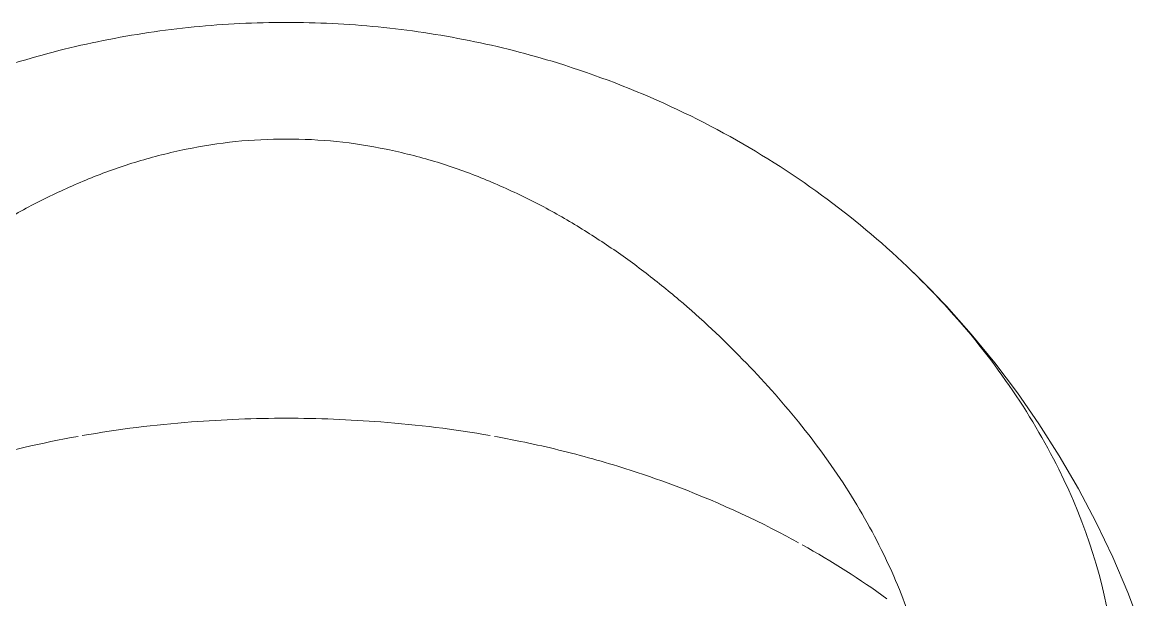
# Model space of a CAD drawing. Header units: millimetres. Extents: x -4000 to 187956, y -58990 to 162485.
# Drawn here: x 8209.5 to 8419.7, y 139300.2 to 139408.6 of the extents above; entities that cross this region are included whole.
import ezdxf

# ---------------------------------------------------------------- set-up
doc = ezdxf.new("R2010")
doc.units = ezdxf.units.MM
doc.layers.add('P-SANR-FIXT', color=6, linetype='Continuous', lineweight=9)

# ---------------------------------------------------------------- blocks, each defined once
blk = doc.blocks.new('C307 - C307-V918-FFS - TANG 1')
at = {"layer": 'P-SANR-FIXT', "color": 250, "flags": 128}
blk.add_lwpolyline([(-160.65, -196.08), (-158.07, -202.87), (-155.23, -209.53), (-152.13, -216.04), (-148.78, -222.39), (-145.19, -228.58), (-141.37, -234.58), (-137.33, -240.4), (-133.08, -246.02), (-128.63, -251.43), (-123.99, -256.64), (-119.17, -261.63), (-116.28, -264.43)], dxfattribs=at)
at = {"layer": 'P-SANR-FIXT', "color": 250}
for points, knots in [([(-50.95, -302.34), (-58.32, -300.04), (-72.45, -294.62), (-98.49, -280.39), (-125.49, -257.6), (-147.02, -226.12), (-155.27, -199.55), (-156.2, -179.46), (-154.88, -170), (-153.77, -165.4)], [-1, -1, -1, -1, -0.9, -0.8, -0.6, -0.4, -0.2, -0.1, 0, 0, 0, 0]), ([(-96.2, -234.93), (-92.96, -238.94), (-85.96, -246.76), (-76, -256.16), (-68.31, -262.34), (-63.73, -265.76), (-60.17, -268.21), (-56.51, -270.58), (-52.74, -272.88), (-48.87, -275.07), (-44.89, -277.11), (-40.79, -279.02), (-36.58, -280.82), (-32.28, -282.46), (-27.89, -283.89), (-23.39, -285.11), (-17.27, -286.53), (-9.5, -287.76), (0.02, -288.2), (9.53, -287.75), (17.29, -286.53), (23.41, -285.11), (27.89, -283.88), (32.28, -282.46), (36.59, -280.82), (40.79, -279.02), (44.89, -277.11), (48.87, -275.07), (52.74, -272.88), (56.51, -270.58), (60.78, -267.81), (65.49, -264.51), (70.53, -260.57), (75.36, -256.56), (79.96, -252.4), (84.34, -248.13), (89.91, -242.37), (93.77, -237.94), (96.2, -234.93)], [0, 0, 0, 0, 0.076923, 0.153846, 0.192308, 0.211538, 0.230769, 0.25, 0.269231, 0.288462, 0.307692, 0.326923, 0.346154, 0.365385, 0.384615, 0.403846, 0.423077, 0.461538, 0.5, 0.538462, 0.576923, 0.596154, 0.615385, 0.634615, 0.653846, 0.673077, 0.692308, 0.711538, 0.730769, 0.75, 0.769231, 0.798077, 0.826923, 0.855769, 0.884615, 0.913462, 0.942308, 1, 1, 1, 1])]:
    blk.add_open_spline(points, degree=3, knots=knots, dxfattribs=at)
for points in [[(-121.01, -182.1), (-120.44, -186.39), (-118.49, -195.13), (-113.31, -208.48), (-105.99, -221.88), (-99.68, -230.6), (-96.2, -234.93)], [(0, -309.96), (-5.8, -309.96), (-17.31, -309.39), (-34.45, -306.83), (-45.5, -304.02), (-50.95, -302.34)], [(50.95, -302.34), (45.5, -304.02), (34.46, -306.83), (17.34, -309.39), (5.81, -309.96), (0, -309.96)]]:
    blk.add_open_spline(points, degree=3, dxfattribs=at)
at = {"layer": 'P-SANR-FIXT', "color": 252}
for points in [[(-96.91, -211.86), (-102.5, -208.74), (-107.81, -205.35), (-112.81, -201.74)], [(-17.78, -234.93), (-24.71, -234.41), (-31.54, -233.56), (-38.31, -232.36)], [(38.31, -232.36), (31.55, -233.55), (24.71, -234.41), (17.78, -234.93)], [(0, -235.62), (-2.97, -235.62), (-8.9, -235.5), (-14.82, -235.16), (-17.78, -234.93)], [(17.78, -234.93), (14.82, -235.16), (8.9, -235.5), (2.97, -235.62), (0, -235.62)]]:
    blk.add_open_spline(points, degree=3, dxfattribs=at)
for points, knots in [([(-39.1, -232.22), (-40.73, -231.93), (-46.67, -230.78), (-56.85, -228.36), (-73.39, -223.17), (-86.46, -217.51), (-95.01, -212.91), (-96.23, -212.24)], [-0.8872569, -0.8872569, -0.8872569, -0.8872569, -0.8611111, -0.7916667, -0.7222222, -0.5833333, -0.559915, -0.559915, -0.559915, -0.559915]), ([(96.23, -212.24), (90.65, -215.33), (78.72, -221.09), (59.49, -227.85), (45.91, -231), (39.1, -232.22)], [-0.4402744, -0.4402744, -0.4402744, -0.4402744, -0.3333333, -0.2222222, -0.1128561, -0.1128561, -0.1128561, -0.1128561])]:
    blk.add_open_spline(points, degree=3, knots=knots, dxfattribs=at)
blk = doc.blocks.new('CMF2_NHAXUONG_A_rvt-1-FFS - TANG 1')
at = {"layer": 'P-SANR-FIXT', "color": 250, "lineweight": 9, "rotation": 180.0003356948516}
blk.add_blockref('C307 - C307-V918-FFS - TANG 1', (8259.05, 139098.68), dxfattribs=at)

msp = doc.modelspace()

# ---------------------------------------------------------------- block references
at = {"lineweight": 5}
msp.add_blockref('CMF2_NHAXUONG_A_rvt-1-FFS - TANG 1', (0, 0), dxfattribs=at)

doc.saveas('drawing.dxf')
